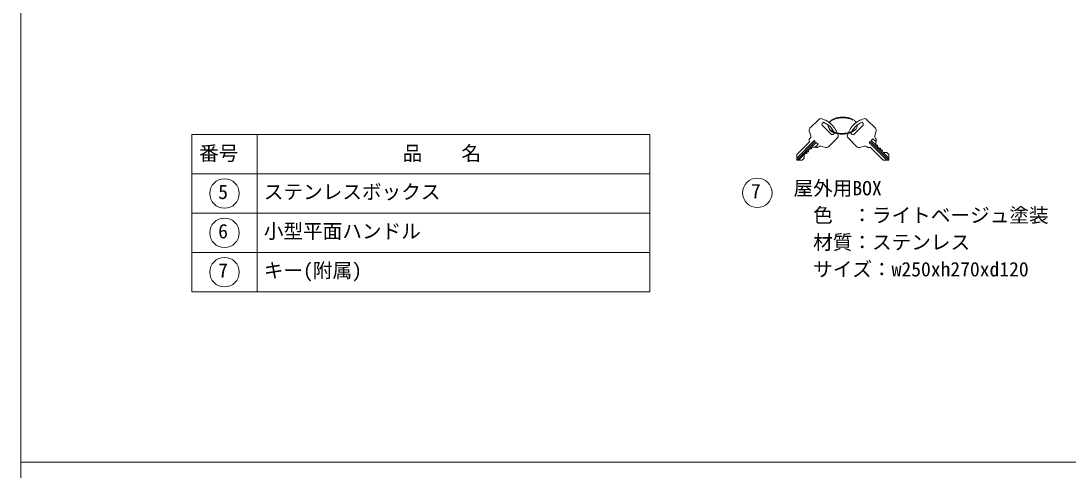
# Model space of a CAD drawing. Units: millimetres, scale not verified. Extents: x -99335 to 21988, y -1567 to 4168.
# Drawn here: x -21169 to -19569, y 649 to 1334 of the extents above; entities that cross this region are included whole.
import ezdxf
from ezdxf.enums import TextEntityAlignment as Align

# ---------------------------------------------------------------- set-up
doc = ezdxf.new("R2010")
doc.units = ezdxf.units.MM
doc.header["$LTSCALE"] = 10
for name, color, linetype, lineweight in [('0-1_WAKU', 7, 'Continuous', 18), ('0-3_MOJI', 7, 'Continuous', 18), ('0-6_KANAMONO', 4, 'Continuous', 18), ('0-D__F-0_', 7, 'Continuous', 18)]:
    doc.layers.add(name, color=color, linetype=linetype, lineweight=lineweight)
doc.styles.add('ＭＳ ゴシック', font='')
doc.styles.get('ＭＳ ゴシック').set_extended_font_data('MS Gothic')

msp = doc.modelspace()

# ---------------------------------------------------------------- linework, layer by layer
at = {"layer": '0-1_WAKU'}
msp.add_line((-21169.03, 661.08), (-13169.03, 661.08), dxfattribs=at)
msp.add_lwpolyline([(-21169.03, -1567.25), (-13169.03, -1567.25), (-13169.03, 4167.75), (-21169.03, 4167.75)], close=True, dxfattribs=at)
at = {"layer": '0-3_MOJI'}
for p, q in [((-20907.91, 1161.02), (-20207.91, 1161.02)), ((-20907.91, 921.02), (-20907.91, 1161.02)), ((-20807.91, 1161.02), (-20807.91, 921.02)), ((-20207.91, 1161.02), (-20207.91, 921.02)), ((-20907.91, 1101.02), (-20207.91, 1101.02)), ((-20907.91, 1041.02), (-20207.91, 1041.02)), ((-20907.91, 981.02), (-20207.91, 981.02)), ((-20907.91, 921.02), (-20207.91, 921.02))]:
    msp.add_line(p, q, dxfattribs=at)
for centre in [(-20857.91, 1071.02), (-20043.7, 1072.14), (-20857.91, 1011.02), (-20857.91, 951.02)]:
    msp.add_circle(centre, 22.5, dxfattribs=at)
at = {"layer": '0-6_KANAMONO'}
for p, q in [((-19949.78, 1184.26), (-19963.29, 1170.76)), ((-19863.27, 1170.76), (-19876.77, 1184.26)), ((-19942.76, 1179.97), (-19944.66, 1178.07)), ((-19881.89, 1178.07), (-19883.79, 1179.97)), ((-19964.32, 1166.89), (-19962.23, 1159.08)), ((-19935, 1142.47), (-19921.49, 1155.98)), ((-19927.69, 1161.1), (-19925.79, 1163)), ((-19905.06, 1155.98), (-19891.55, 1142.47)), ((-19900.76, 1163), (-19898.86, 1161.1)), ((-19864.32, 1159.08), (-19862.23, 1166.89)), ((-19946.67, 1143.53), (-19938.87, 1141.44)), ((-19887.69, 1141.44), (-19879.88, 1143.53))]:
    msp.add_line(p, q, dxfattribs=at)
for points in [[(-19944.66, 1175.24), (-19930.52, 1161.1), (-19927.69, 1161.1)], [(-19896.03, 1161.1), (-19881.89, 1175.24), (-19881.89, 1178.07)], [(-19963.26, 1155.22), (-19964.46, 1154.02), (-19964.46, 1151.2), (-19963.75, 1150.49), (-19983.55, 1130.69), (-19983.55, 1122.2), (-19975.07, 1122.2), (-19972.3, 1124.98), (-19972.3, 1130.63), (-19970.96, 1131.97), (-19968.13, 1131.97), (-19968.13, 1134.8), (-19965.3, 1134.8), (-19965.3, 1137.63), (-19963.75, 1139.18), (-19960.92, 1139.18), (-19960.92, 1142), (-19955.27, 1142), (-19954.56, 1141.3), (-19951.73, 1141.3), (-19950.54, 1142.49)], [(-19876.02, 1142.49), (-19874.82, 1141.3), (-19871.99, 1141.3), (-19871.28, 1142), (-19851.49, 1122.2), (-19843, 1122.2), (-19843, 1130.69), (-19845.77, 1133.46), (-19851.43, 1133.46), (-19852.76, 1134.8), (-19852.76, 1137.63), (-19855.59, 1137.63), (-19855.59, 1140.45), (-19858.42, 1140.45), (-19859.97, 1142), (-19859.97, 1144.83), (-19862.8, 1144.83), (-19862.8, 1150.49), (-19862.09, 1151.2), (-19862.09, 1154.02), (-19863.29, 1155.22)], [(-19862.8, 1150.49), (-19867.04, 1154.73), (-19869.87, 1151.9), (-19843, 1125.03)], [(-19983.55, 1122.2), (-19955.27, 1150.49), (-19956.68, 1151.9), (-19983.55, 1125.03)], [(-19955.27, 1142), (-19951.02, 1146.25), (-19953.85, 1149.07), (-19980.72, 1122.2)], [(-19843, 1122.2), (-19871.28, 1150.49), (-19872.7, 1149.07), (-19845.83, 1122.2)]]:
    msp.add_lwpolyline(points, dxfattribs=at)
for centre, radius, start, end in [((-19946.95, 1181.43), 4, 74.65955, 135), ((-19955.5, 1150.25), 36.33, 45, 74.65955), ((-19916.49, 1162.17), 25.04, 108.45497, 119.61063), ((-19916.49, 1161.17), 25.04, 108.45497, 119.61063), ((-19914.06, 1154.92), 32.69, 98.4225, 108.47645), ((-19914.06, 1153.92), 32.69, 98.4225, 108.47645), ((-19913.33, 1150.67), 37, 89.91198, 98.57049), ((-19913.33, 1149.67), 37, 89.91198, 98.57049), ((-19913.31, 1149.49), 38.18, 81.56327, 89.95426), ((-19913.31, 1148.49), 38.18, 81.56327, 89.95426), ((-19912.46, 1155.04), 32.57, 71.50548, 81.59557), ((-19912.46, 1154.04), 32.57, 71.50548, 81.59557), ((-19910.04, 1162.22), 24.99, 60.37751, 71.5569), ((-19910.04, 1161.22), 24.99, 60.37751, 71.5569), ((-19871.05, 1150.25), 36.33, 105.34045, 135), ((-19879.6, 1181.43), 4, 45, 105.34045), ((-19960.46, 1167.93), 4, 135, 195), ((-19943.25, 1176.65), 2, 135, 225), ((-19955.5, 1150.25), 32.33, 45, 66.78557), ((-19927.57, 1174.91), 7.75, 175.64326, 179.73157), ((-19927.57, 1173.91), 7.75, 168.9127, 179.73157), ((-19927.54, 1174.99), 7.78, 180.31103, 204.77441), ((-19927.54, 1173.99), 7.78, 180.31103, 204.77441), ((-19924.76, 1176.36), 10.88, 205.17845, 226.13581), ((-19924.76, 1175.36), 10.88, 205.17845, 226.13581), ((-19924.79, 1173.55), 10.85, 133.82578, 147.02553), ((-19924.79, 1172.55), 10.85, 133.82578, 142.8008), ((-19955.5, 1150.25), 32.33, 23.21443, 45), ((-19920.64, 1169.36), 16.74, 119.4236, 134.13461), ((-19920.64, 1168.36), 16.74, 119.4236, 134.13461), ((-19920.52, 1180.69), 16.95, 225.95476, 240.48703), ((-19955.5, 1150.25), 36.33, 15.34045, 45), ((-19871.05, 1150.25), 36.33, 135, 164.65955), ((-19871.05, 1150.25), 32.33, 135, 156.78557), ((-19906.04, 1169.2), 16.95, 45.95476, 60.48703), ((-19905.91, 1180.53), 16.74, 299.4236, 314.13461), ((-19901.8, 1173.53), 10.88, 32.98411, 46.13581), ((-19901.76, 1176.33), 10.85, 313.82578, 334.85996), ((-19871.05, 1150.25), 32.33, 113.21443, 135), ((-19898.98, 1174.98), 7.75, 335.18299, 359.73157), ((-19899.01, 1174.9), 7.78, 0.31103, 4.38354), ((-19866.09, 1167.93), 4, 345, 45), ((-19966.09, 1158.05), 4, 315, 15), ((-19920.52, 1179.69), 16.95, 225.95476, 240.48703), ((-19917.22, 1188.05), 24.99, 242.21464, 253.39403), ((-19917.22, 1187.05), 24.99, 242.21464, 253.39403), ((-19915.02, 1195.31), 32.57, 253.34261, 263.4327), ((-19915.02, 1194.31), 32.57, 253.34261, 263.4327), ((-19924.32, 1158.81), 4, 315, 15.34045), ((-19914.36, 1200.88), 38.18, 263.40041, 271.79139), ((-19914.36, 1199.88), 38.18, 263.40041, 271.79139), ((-19914.29, 1199.71), 37, 271.74911, 280.40762), ((-19914.29, 1198.71), 37, 271.74911, 280.40762), ((-19913.43, 1195.47), 32.69, 280.25964, 290.31358), ((-19913.43, 1194.47), 32.69, 280.25964, 290.31358), ((-19902.23, 1158.81), 4, 164.65955, 225), ((-19911.1, 1189.1), 25.9, 290.38459, 301.20201), ((-19911.1, 1188.1), 25.9, 290.38459, 301.20201), ((-19897.45, 1162.51), 2, 225, 315), ((-19860.46, 1158.05), 4, 165, 225), ((-19947.71, 1139.66), 4, 75, 135), ((-19937.83, 1145.3), 4, 255, 315), ((-19888.72, 1145.3), 4, 225, 285), ((-19878.84, 1139.66), 4, 45, 105)]:
    msp.add_arc(centre, radius, start, end, dxfattribs=at)
at = {"layer": '0-D__F-0_'}
msp.add_line((-21169.03, -255.58), (-21169.03, 2414.42), dxfattribs=at)

# ---------------------------------------------------------------- texts
at = {"layer": '0-3_MOJI', "style": 'ＭＳ ゴシック'}
for s, p in [('番号', (-20896.89, 1114.88)), ('品\u3000\u3000名', (-20585.88, 1114.88)), ('屋外用BOX', (-19988.5, 1061.64)), ('5', (-20867.65, 1056.02)), ('ステンレスボックス', (-20797.91, 1056.02)), ('7', (-20053.44, 1057.14)), ('色  ：ライトベージュ塗装', (-19958.5, 1020.39)), ('6', (-20867.65, 996.02)), ('小型平面ハンドル', (-20797.91, 996.02)), ('材質：ステンレス', (-19958.5, 979.14)), ('7', (-20867.65, 936.02)), ('キー(附属)', (-20797.91, 936.02)), ('サイズ：w250xh270xd120', (-19958.5, 937.89))]:
    msp.add_text(s, height=21.99, dxfattribs=at).set_placement(p, align=Align.BOTTOM_LEFT)

doc.saveas('drawing.dxf')
